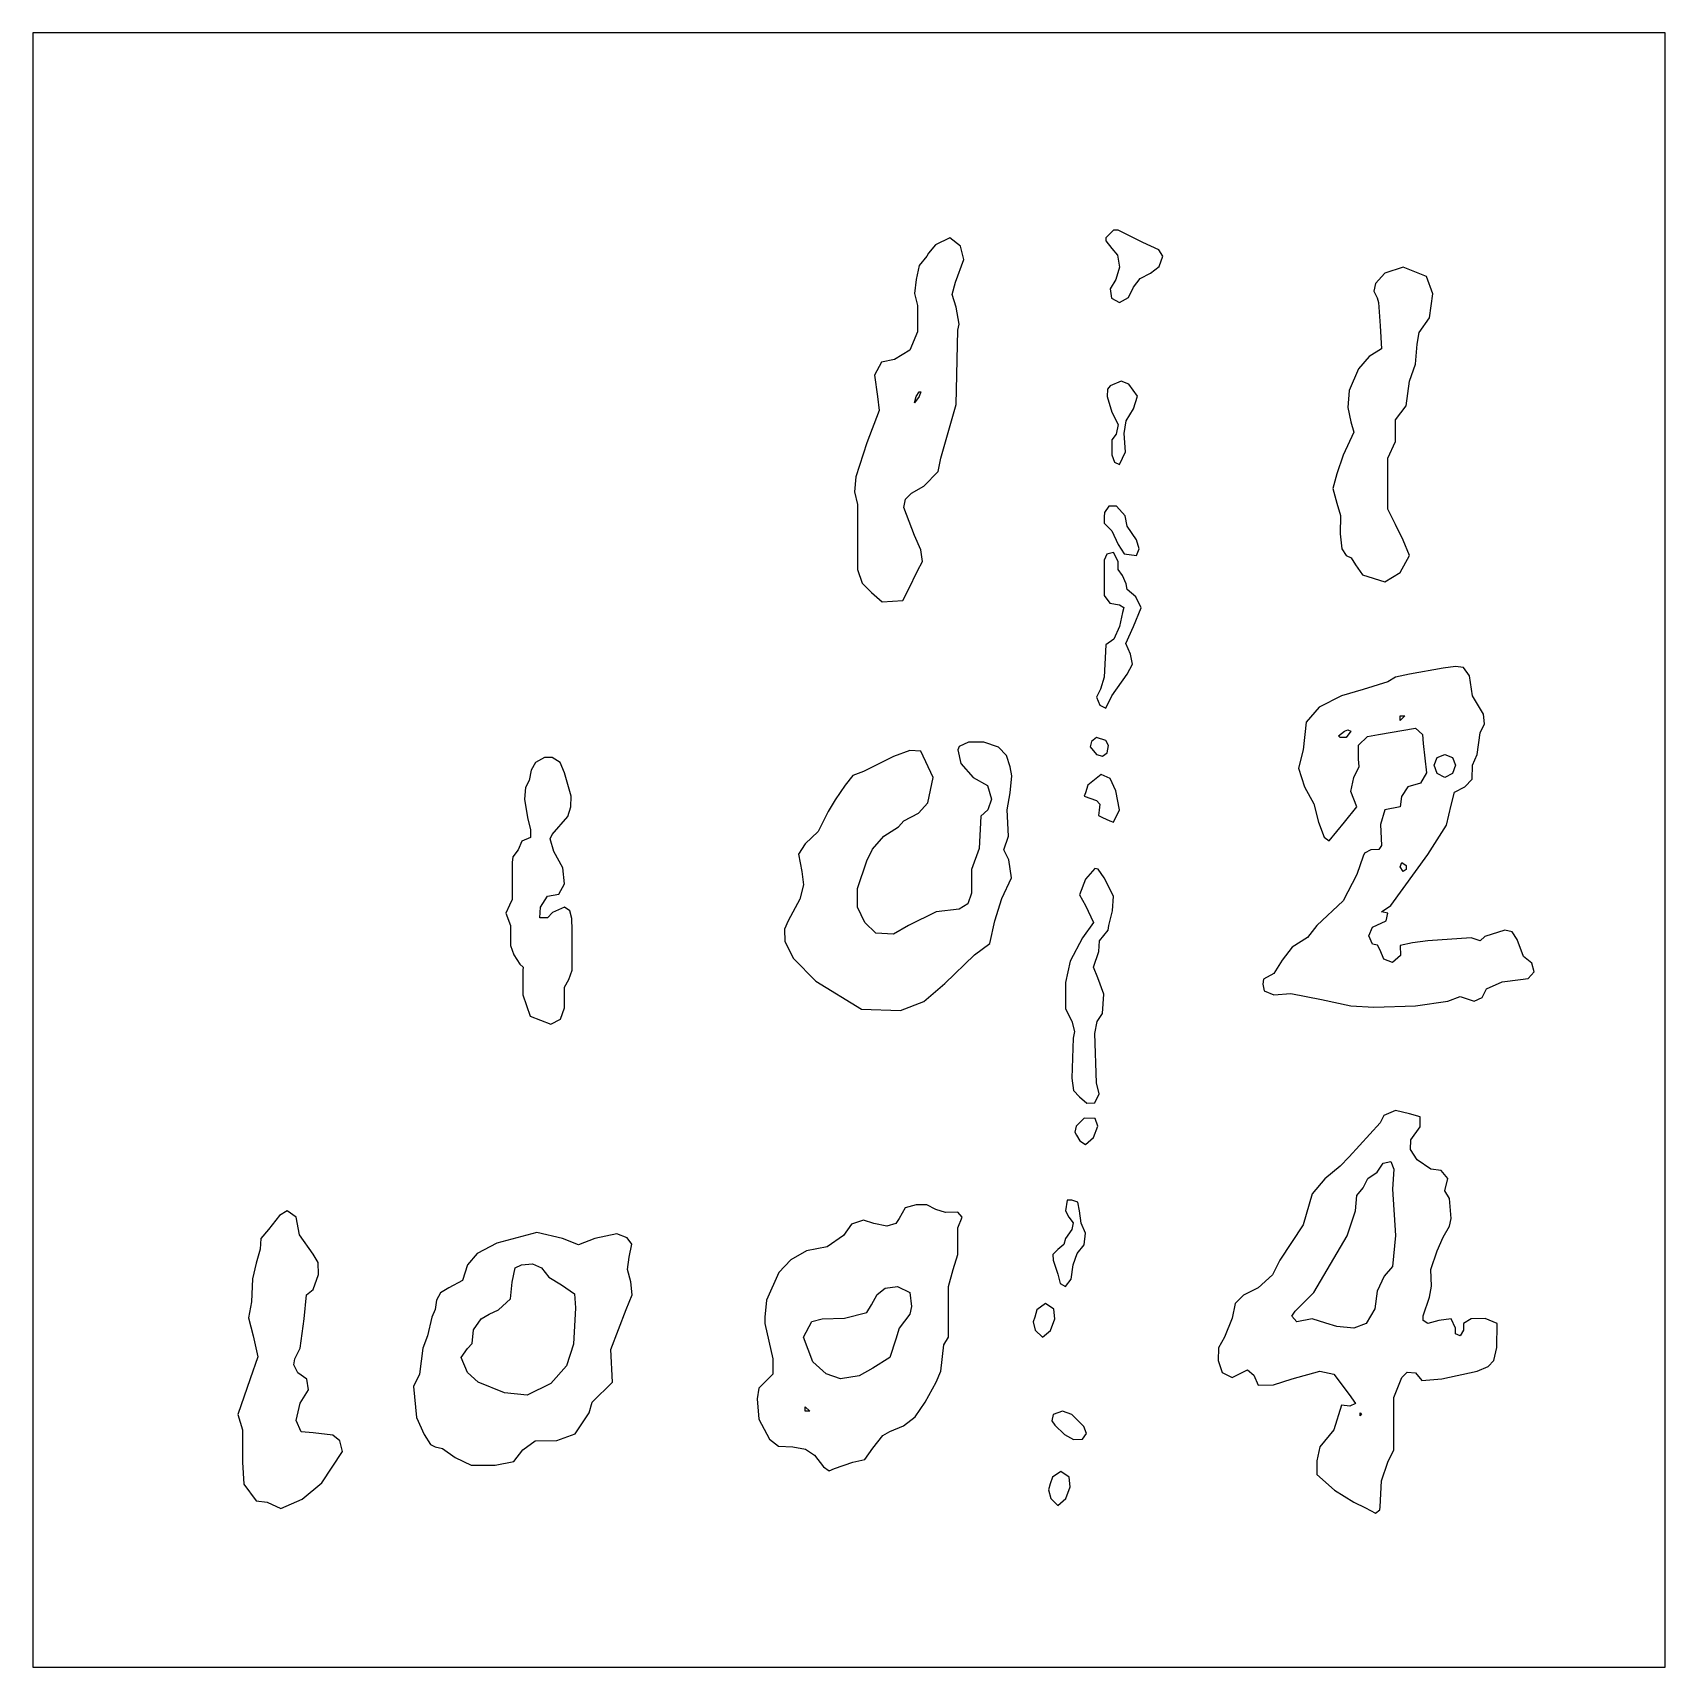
# Model space of a CAD drawing. Extents: x 0 to 43.2, y 0 to 43.3.
import ezdxf

# ---------------------------------------------------------------- set-up
doc = ezdxf.new("R2010")
doc.units = 0

msp = doc.modelspace()

# ---------------------------------------------------------------- linework, layer by layer
at = {"layer": 'Layer 1'}
for p, q in [((0, 43.2889), (0, 0.000071)), ((43.247991, 43.2889), (0, 43.2889)), ((43.247991, 0.000071), (43.247991, 43.2889)), ((23.919329, 37.672782), (23.727179, 37.448992)), ((24.298919, 37.857377), (23.919329, 37.672782)), ((24.575799, 37.639508), (24.298657, 37.857377)), ((24.298657, 37.857377), (24.298919, 37.857377)), ((28.627801, 38.06157), (28.423609, 37.857377)), ((28.423609, 37.857377), (28.423609, 37.7757)), ((28.423609, 37.7757), (28.586963, 37.571507)), ((28.627867, 38.06157), (28.627801, 38.06157)), ((28.750316, 38.06157), (28.627867, 38.06157)), ((29.403733, 37.734862), (28.750316, 38.06157)), ((29.833816, 37.540674), (29.403733, 37.734862)), ((23.686407, 37.367315), (23.482212, 37.122284)), ((23.727179, 37.448992), (23.686407, 37.367315)), ((24.445272, 36.678982), (24.666203, 37.285638)), ((24.666203, 37.285638), (24.575799, 37.639508)), ((28.586963, 37.571507), (28.732556, 37.399353)), ((28.732556, 37.399353), (28.791155, 37.081445)), ((29.934635, 37.367315), (29.833816, 37.540674)), ((29.839884, 37.096152), (29.934635, 37.367315)), ((23.482212, 37.122284), (23.400535, 36.754737)), ((28.791155, 37.081445), (28.692559, 36.750862)), ((29.339792, 36.779653), (29.607925, 36.918091)), ((29.607925, 36.918091), (29.839884, 37.096152)), ((35.815381, 36.918091), (35.574661, 36.645087)), ((36.305442, 37.081445), (35.815381, 36.918091)), ((36.917824, 36.836414), (36.305246, 37.081445)), ((36.305246, 37.081445), (36.305442, 37.081445)), ((37.093429, 36.372693), (36.917824, 36.836414)), ((23.400535, 36.754737), (23.356767, 36.378206)), ((23.356767, 36.378206), (23.44131, 36.060482)), ((24.357925, 36.35965), (24.445272, 36.678982)), ((28.692559, 36.750862), (28.546124, 36.509706)), ((28.546124, 36.509706), (28.579839, 36.255491)), ((29.031286, 36.275901), (29.158703, 36.550545)), ((29.158703, 36.550545), (29.339792, 36.779653)), ((35.574661, 36.645087), (35.527669, 36.439469)), ((35.527669, 36.439469), (35.611189, 36.264675)), ((36.999501, 35.733774), (37.093429, 36.372693)), ((23.44131, 36.060482), (23.44131, 35.366227)), ((24.462011, 36.019644), (24.357925, 36.35965)), ((24.543687, 35.57042), (24.462011, 36.019644)), ((28.579839, 36.255491), (28.791155, 36.142159)), ((28.791155, 36.142159), (29.031286, 36.275901)), ((35.611189, 36.264675), (35.651961, 36.142225)), ((35.651961, 36.142225), (35.692734, 35.529647)), ((24.502915, 35.407066), (24.543687, 35.57042)), ((35.692734, 35.529647), (35.733508, 34.917069)), ((36.727837, 35.353572), (36.999501, 35.733774)), ((23.44131, 35.366227), (23.238518, 34.877998)), ((24.46214, 33.446817), (24.502915, 35.407066)), ((36.672794, 35.039519), (36.727837, 35.353572)), ((22.828732, 34.631134), (22.481196, 34.559896)), ((23.238518, 34.877998), (22.828732, 34.631134)), ((35.399045, 34.711651), (35.12093, 34.386168)), ((35.733508, 34.917069), (35.399045, 34.711651)), ((36.632019, 34.508619), (36.672794, 35.039519)), ((22.481196, 34.559896), (22.29783, 34.222749)), ((22.29783, 34.222749), (22.379507, 33.65101)), ((35.12093, 34.386168), (34.8759, 33.814429)), ((36.468666, 34.059395), (36.632019, 34.508619)), ((23.400472, 33.65114), (23.482149, 33.77359)), ((23.482149, 33.77359), (23.522921, 33.77359)), ((23.522921, 33.77359), (23.482149, 33.65114)), ((23.482149, 33.77359), (23.482149, 33.77359)), ((28.475878, 33.852907), (28.464448, 33.65114)), ((28.546124, 33.93701), (28.475878, 33.852907)), ((28.831993, 34.05946), (28.546124, 33.93701)), ((29.036122, 33.977849), (28.83193, 34.059526)), ((28.83193, 34.059526), (28.831993, 34.05946)), ((29.266399, 33.660937), (29.036122, 33.977849)), ((34.8759, 33.814429), (34.835125, 33.365205)), ((36.386989, 33.405979), (36.468666, 34.059395)), ((22.379507, 33.65101), (22.420282, 33.283463)), ((23.482149, 33.65114), (23.359697, 33.487786)), ((23.359697, 33.487786), (23.400472, 33.65114)), ((24.053756, 32.017469), (24.46214, 33.446817)), ((28.464448, 33.65114), (28.586897, 33.242755)), ((29.158571, 33.324432), (29.266399, 33.660937)), ((34.835125, 33.365205), (34.921575, 32.983973)), ((36.10112, 33.038432), (36.386989, 33.405979)), ((22.420282, 33.283463), (22.093572, 32.425854)), ((28.586897, 33.242755), (28.75025, 32.916047)), ((28.75025, 32.916047), (28.700428, 32.65734)), ((28.91354, 32.671016), (28.965584, 33.011808)), ((28.965584, 33.011808), (29.158571, 33.324432)), ((34.921575, 32.983973), (34.998478, 32.711789)), ((36.10112, 32.466693), (36.10112, 33.038432)), ((28.586897, 32.507662), (28.586693, 32.110502)), ((28.700428, 32.65734), (28.586897, 32.507662)), ((28.950347, 32.190347), (28.91354, 32.671016)), ((34.998478, 32.711789), (34.71261, 32.099211)), ((35.896925, 32.017469), (36.10112, 32.466693)), ((22.093572, 32.425854), (21.807703, 31.527407)), ((28.586693, 32.110502), (28.657402, 31.918433)), ((28.791089, 31.854246), (28.950347, 32.190347)), ((34.71261, 32.099211), (34.549256, 31.609149)), ((23.604532, 31.282376), (23.986572, 31.665242)), ((23.986572, 31.665242), (24.053756, 32.017469)), ((28.657402, 31.918433), (28.791089, 31.854246)), ((34.549256, 31.609149), (34.438962, 31.218125)), ((35.896925, 30.669863), (35.896925, 32.017469)), ((21.807703, 31.527407), (21.768718, 31.131069)), ((23.282725, 31.098199), (23.604532, 31.282376)), ((34.438962, 31.218125), (34.549256, 30.833217)), ((21.768718, 31.131069), (21.848476, 30.792313)), ((21.848476, 30.792313), (21.848476, 29.077096)), ((23.073633, 30.710636), (23.123506, 30.938262)), ((23.123506, 30.938262), (23.282725, 31.098199)), ((28.505286, 30.75154), (28.392373, 30.583705)), ((28.50535, 30.75154), (28.505286, 30.75154)), ((28.709544, 30.75154), (28.50535, 30.75154)), ((28.93699, 30.495298), (28.709544, 30.75154)), ((34.549256, 30.833217), (34.647677, 30.503859)), ((23.359501, 29.975543), (23.073633, 30.710636)), ((28.392373, 30.583705), (28.382834, 30.465671)), ((28.382834, 30.465671), (28.382834, 30.302317)), ((28.382834, 30.302317), (28.587029, 30.098124)), ((28.995413, 30.220639), (28.93699, 30.495298)), ((34.647677, 30.503859), (34.630933, 30.016447)), ((36.10112, 30.261478), (35.896925, 30.669863)), ((23.527756, 29.592891), (23.359501, 29.975543)), ((28.587029, 30.098124), (28.750383, 29.730577)), ((29.237376, 29.855947), (28.995413, 30.220639)), ((34.630933, 30.016447), (34.680759, 29.619701)), ((36.305312, 29.853093), (36.10112, 30.261478)), ((23.57176, 29.280882), (23.527756, 29.592891)), ((28.454374, 29.476153), (28.38515, 29.319518)), ((28.627735, 29.526385), (28.454374, 29.476153)), ((28.628063, 29.526385), (28.627735, 29.526385)), ((28.750512, 29.281353), (28.628063, 29.526385)), ((28.750383, 29.730577), (28.908913, 29.484117)), ((28.908913, 29.484117), (29.240443, 29.444708)), ((29.310352, 29.623374), (29.237376, 29.855947)), ((29.240443, 29.444708), (29.310352, 29.623374)), ((34.680759, 29.619701), (34.794286, 29.444708)), ((34.794286, 29.444708), (34.92599, 29.382862)), ((36.223635, 28.995484), (36.468666, 29.444708)), ((36.468666, 29.444708), (36.305312, 29.853093)), ((21.848476, 29.077096), (21.975654, 28.708931)), ((23.196148, 28.546195), (23.441178, 29.036257)), ((23.441178, 29.036257), (23.57176, 29.280882)), ((28.38515, 29.319518), (28.382705, 29.077161)), ((28.382705, 29.077161), (28.382705, 28.382906)), ((28.754719, 29.076757), (28.750512, 29.281353)), ((28.872964, 28.913807), (28.754719, 29.076757)), ((34.92599, 29.382862), (35.039317, 29.199676)), ((35.039317, 29.199676), (35.230669, 28.932792)), ((21.975654, 28.708931), (22.216024, 28.464518)), ((28.96168, 28.69693), (28.872964, 28.913807)), ((28.995413, 28.54626), (28.96168, 28.69693)), ((35.230669, 28.932792), (35.815249, 28.750453)), ((35.815249, 28.750453), (36.223635, 28.995484)), ((22.216024, 28.464518), (22.501893, 28.219487)), ((22.501893, 28.219487), (23.050563, 28.251161)), ((23.050563, 28.251161), (23.196148, 28.546195)), ((28.382705, 28.382906), (28.533734, 28.180148)), ((28.533734, 28.180148), (28.791089, 28.137875)), ((28.791089, 28.137875), (28.902375, 28.063472)), ((29.217798, 28.348393), (28.995413, 28.54626)), ((29.362961, 28.056198), (29.217798, 28.348393)), ((28.872768, 27.933682), (28.791089, 27.566136)), ((28.902375, 28.063472), (28.872768, 27.933682)), ((29.158766, 27.566136), (29.362961, 28.056198)), ((28.791089, 27.566136), (28.637335, 27.232286)), ((28.954574, 27.116912), (29.158766, 27.566136)), ((28.423543, 27.076073), (28.382771, 26.218465)), ((28.637335, 27.232286), (28.423543, 27.076073)), ((29.077026, 26.831042), (28.954574, 27.116912)), ((28.995347, 26.300142), (29.1342, 26.567435)), ((29.1342, 26.567435), (29.077026, 26.831042)), ((37.367179, 26.463561), (36.468732, 26.300207)), ((37.693886, 26.504334), (37.367179, 26.463561)), ((37.898877, 26.474388), (37.69369, 26.5044)), ((37.69369, 26.5044), (37.693886, 26.504334)), ((38.061238, 26.259368), (37.898877, 26.474388)), ((28.382771, 26.218465), (28.284345, 25.905841)), ((28.586963, 25.728402), (28.995347, 26.300142)), ((35.896992, 26.096014), (35.243575, 25.891822)), ((36.097101, 26.223227), (35.896992, 26.096014)), ((36.468732, 26.300207), (36.097101, 26.223227)), ((38.142915, 25.728468), (38.061238, 26.259368)), ((28.284345, 25.905841), (28.178576, 25.687564)), ((28.178576, 25.687564), (28.269739, 25.481534)), ((28.423609, 25.401694), (28.586963, 25.728402)), ((34.671837, 25.728468), (34.076616, 25.427289)), ((35.243575, 25.891822), (34.671837, 25.728468)), ((38.428784, 25.238406), (38.142915, 25.728468)), ((28.269739, 25.481534), (28.423609, 25.401694)), ((34.076616, 25.427289), (33.732552, 25.034213)), ((36.223701, 25.197502), (36.34615, 25.197502)), ((36.34615, 25.197502), (36.223701, 25.075052)), ((36.223701, 25.075052), (36.223701, 25.197502)), ((36.223701, 25.197502), (36.223701, 25.197502)), ((38.454079, 24.986641), (38.428784, 25.238406)), ((33.732552, 25.034213), (33.650872, 24.29912)), ((34.590356, 24.666536), (34.75371, 24.788986)), ((34.75371, 24.788986), (34.835387, 24.829759)), ((34.916934, 24.789116), (34.794482, 24.625762)), ((34.835257, 24.82989), (34.916934, 24.789116)), ((34.835387, 24.829759), (34.835257, 24.82989)), ((35.356404, 24.646043), (35.651895, 24.707505)), ((35.651895, 24.707505), (36.632019, 24.870859)), ((36.632019, 24.870859), (36.816814, 24.700971)), ((36.816814, 24.700971), (36.836214, 24.462474)), ((38.26543, 24.176604), (38.347107, 24.748343)), ((38.347107, 24.748343), (38.454079, 24.986641)), ((23.231591, 24.275878), (22.802455, 24.121407)), ((23.523051, 24.258216), (23.231591, 24.275878)), ((23.84976, 23.563961), (23.523051, 24.258216)), ((24.540957, 24.38341), (24.503111, 24.299054)), ((24.503111, 24.299054), (24.584788, 23.931508)), ((24.78898, 24.503247), (24.540957, 24.38341)), ((24.789046, 24.503247), (24.78898, 24.503247)), ((25.19743, 24.503247), (24.789046, 24.503247)), ((25.585013, 24.365999), (25.19743, 24.503247)), ((25.792652, 24.145292), (25.585013, 24.365999)), ((28.043605, 24.51729), (28.015223, 24.380666)), ((28.015223, 24.380666), (28.178576, 24.176473)), ((28.178576, 24.625697), (28.043605, 24.51729)), ((28.178642, 24.625632), (28.178576, 24.625697)), ((28.423673, 24.543955), (28.178642, 24.625632)), ((28.495122, 24.410009), (28.423673, 24.543955)), ((28.464448, 24.217247), (28.495122, 24.410009)), ((33.650872, 24.29912), (33.528423, 23.809057)), ((34.631129, 24.625762), (34.590356, 24.666536)), ((34.794482, 24.625762), (34.631129, 24.625762)), ((35.120996, 24.421635), (35.356404, 24.646043)), ((35.120996, 24.054088), (35.120996, 24.421635)), ((36.836214, 24.462474), (36.91789, 23.686542)), ((13.321973, 23.964965), (13.200766, 23.758189)), ((13.558387, 24.094862), (13.321973, 23.964965)), ((13.558453, 24.094862), (13.558387, 24.094862)), ((13.762645, 24.094862), (13.558453, 24.094862)), ((13.969522, 23.965404), (13.762645, 24.094862)), ((14.089354, 23.686477), (13.969522, 23.965404)), ((22.802455, 24.121407), (22.012028, 23.727315)), ((24.584788, 23.931508), (24.911495, 23.563961)), ((25.891685, 23.849831), (25.792652, 24.145292)), ((25.933341, 23.606229), (25.891685, 23.849831)), ((28.178576, 24.176473), (28.334989, 24.127075)), ((28.334989, 24.127075), (28.464448, 24.217247)), ((33.528423, 23.809057), (33.691777, 23.318995)), ((34.998544, 23.564026), (35.142468, 23.859906)), ((35.142468, 23.859906), (35.120996, 24.054088)), ((37.122212, 23.890669), (37.203865, 24.094867)), ((37.20389, 23.666062), (37.122212, 23.890669)), ((37.203865, 24.094867), (37.408083, 24.176539)), ((37.408083, 24.176539), (37.61228, 24.094886)), ((37.408083, 24.176539), (37.408083, 24.176539)), ((37.693952, 23.890669), (37.61225, 23.666052)), ((37.61228, 24.094886), (37.693952, 23.890669)), ((38.127865, 23.518486), (38.142981, 23.890734)), ((38.142981, 23.890734), (38.26543, 24.176604)), ((13.150003, 23.482284), (13.058124, 23.301569)), ((13.200766, 23.758189), (13.150003, 23.482284)), ((14.265368, 23.071249), (14.089354, 23.686477)), ((21.727178, 23.619526), (21.521964, 23.359768)), ((22.012028, 23.727315), (21.727178, 23.619526)), ((23.712333, 22.892372), (23.84976, 23.563961)), ((24.911495, 23.563961), (25.294362, 23.355281)), ((25.891685, 23.155576), (25.933341, 23.606229)), ((28.301094, 23.645638), (27.953557, 23.36322)), ((28.301158, 23.645769), (28.301094, 23.645638)), ((28.539653, 23.541049), (28.301158, 23.645769)), ((28.690121, 23.213498), (28.539653, 23.541049)), ((34.919299, 23.191982), (34.998544, 23.564026)), ((36.767197, 23.418228), (36.427827, 23.318995)), ((36.91789, 23.686542), (36.767197, 23.418228)), ((37.408083, 23.563961), (37.20389, 23.666062)), ((37.61225, 23.666052), (37.408083, 23.563961)), ((37.938787, 23.318995), (38.127865, 23.518486)), ((13.058124, 23.301569), (13.027551, 22.992222)), ((13.027551, 22.992222), (13.109228, 22.502159)), ((14.252708, 22.788029), (14.265368, 23.071249)), ((21.25753, 22.975279), (21.072739, 22.665513)), ((21.521964, 23.359768), (21.25753, 22.975279)), ((25.294362, 23.355281), (25.401558, 22.992222)), ((25.401558, 22.992222), (25.304572, 22.712483)), ((25.810008, 22.706352), (25.891685, 23.155576)), ((27.892708, 23.155576), (27.851935, 23.073899)), ((27.851935, 23.073899), (28.178642, 22.951449)), ((27.953557, 23.36322), (27.892708, 23.155576)), ((28.178642, 22.951449), (28.272613, 22.861706)), ((28.791221, 22.706483), (28.690121, 23.213498)), ((33.691777, 23.318995), (33.936807, 22.869772)), ((35.080221, 22.788094), (34.919299, 23.191982)), ((36.260793, 23.065164), (36.223635, 22.788094)), ((36.427827, 23.318995), (36.260793, 23.065164)), ((37.571241, 22.828933), (37.665014, 23.17627)), ((37.665014, 23.17627), (37.938787, 23.318995)), ((13.762645, 22.052936), (14.179806, 22.530742)), ((14.179806, 22.530742), (14.252708, 22.788029)), ((21.072739, 22.665513), (20.809939, 22.137467)), ((23.073828, 22.420482), (23.461767, 22.61592)), ((23.461767, 22.61592), (23.712333, 22.892372)), ((25.115689, 22.542998), (25.074915, 21.685389)), ((25.304572, 22.712483), (25.115689, 22.542998)), ((25.850783, 22.012097), (25.810008, 22.706352)), ((28.250494, 22.702927), (28.233287, 22.556102)), ((28.233287, 22.556102), (28.341996, 22.502225)), ((28.272613, 22.861706), (28.250494, 22.702927)), ((28.627867, 22.379775), (28.791221, 22.706483)), ((33.936807, 22.869772), (34.059259, 22.379709)), ((34.753514, 22.379709), (35.080221, 22.788094)), ((35.815249, 22.706417), (35.707028, 22.317659)), ((36.223635, 22.788094), (35.815249, 22.706417)), ((37.448789, 22.298032), (37.571241, 22.828933)), ((13.109228, 22.502159), (13.190905, 22.175451)), ((13.190905, 22.175451), (13.190905, 21.971259)), ((20.809939, 22.137467), (20.460161, 21.807905)), ((22.542927, 22.012097), (22.933957, 22.258587)), ((22.933957, 22.258587), (23.073828, 22.420482)), ((28.341996, 22.502225), (28.535771, 22.417084)), ((28.535771, 22.417084), (28.627867, 22.379775)), ((34.059259, 22.379709), (34.214445, 21.987655)), ((34.345128, 21.889647), (34.753514, 22.379709)), ((35.707028, 22.317659), (35.733572, 21.767131)), ((36.958729, 21.5221), (37.448789, 22.298032)), ((12.864197, 21.644551), (12.719426, 21.467078)), ((12.960163, 21.882639), (12.864197, 21.644551)), ((13.190905, 21.971259), (12.960163, 21.882639)), ((13.706459, 21.942268), (13.762645, 22.052936)), ((13.803419, 21.603712), (13.706459, 21.942268)), ((20.460161, 21.807905), (20.282111, 21.5298)), ((22.093704, 21.358681), (22.250315, 21.662724)), ((22.250315, 21.662724), (22.542927, 22.012097)), ((25.074915, 21.685389), (24.866848, 21.130598)), ((25.728331, 21.644551), (25.850783, 22.012097)), ((25.856764, 21.386047), (25.728331, 21.644551)), ((34.214445, 21.987655), (34.345128, 21.889647)), ((35.447703, 21.644681), (35.277004, 21.561044)), ((35.661186, 21.661164), (35.447703, 21.644681)), ((35.733572, 21.767131), (35.661186, 21.661164)), ((12.719426, 21.467078), (12.700844, 21.317842)), ((12.700844, 21.317842), (12.700844, 20.337719)), ((14.041303, 21.174908), (13.803419, 21.603712)), ((20.282111, 21.5298), (20.378484, 21.072812)), ((21.848671, 20.623587), (22.093704, 21.358681)), ((25.932523, 20.909456), (25.856764, 21.386047)), ((35.243511, 21.481328), (35.080155, 20.991265)), ((35.277004, 21.561044), (35.243511, 21.481328)), ((36.223701, 21.195261), (36.264474, 21.317713)), ((36.264474, 21.317713), (36.264603, 21.317842)), ((36.264603, 21.317842), (36.387055, 21.236166)), ((36.305312, 20.623653), (36.958729, 21.5221)), ((36.387055, 21.236166), (36.384783, 21.128124)), ((14.089288, 20.746102), (14.041303, 21.174908)), ((20.378484, 21.072812), (20.421442, 20.724359)), ((24.866848, 21.130598), (24.870723, 20.501072)), ((25.676646, 20.357325), (25.932523, 20.909456)), ((27.892708, 20.868618), (27.729354, 20.460234)), ((28.137738, 21.154489), (27.892708, 20.868618)), ((28.13787, 21.154489), (28.137738, 21.154489)), ((28.220538, 21.139781), (28.13787, 21.154489)), ((28.382901, 20.909456), (28.220538, 21.139781)), ((28.627931, 20.419395), (28.382901, 20.909456)), ((35.080155, 20.991265), (34.71261, 20.29701)), ((36.305378, 21.072812), (36.223701, 21.195261)), ((36.384783, 21.128124), (36.305378, 21.072812)), ((13.450369, 20.126174), (13.640063, 20.419395)), ((13.640063, 20.419395), (13.933279, 20.476208)), ((13.933279, 20.476208), (14.089288, 20.746102)), ((20.31784, 20.345891), (20.010939, 19.765979)), ((20.421442, 20.724359), (20.31784, 20.345891)), ((21.848671, 20.133527), (21.848671, 20.623587)), ((24.870723, 20.501072), (24.774013, 20.216376)), ((25.483301, 19.765979), (25.676646, 20.357325)), ((27.729354, 20.460234), (27.892708, 20.174365)), ((28.605932, 20.035129), (28.627931, 20.419395)), ((35.978605, 20.174429), (36.305312, 20.623653)), ((12.627159, 20.184549), (12.53749, 19.97017)), ((12.53749, 19.97017), (12.659939, 19.643463)), ((12.700844, 20.337719), (12.627159, 20.184549)), ((13.435871, 19.847655), (13.450369, 20.126174)), ((13.769113, 19.990591), (13.640063, 19.847655)), ((14.089288, 20.133527), (13.769113, 19.990591)), ((14.228011, 20.037816), (14.089288, 20.133527)), ((14.286333, 19.827241), (14.228011, 20.037816)), ((22.039189, 19.726366), (21.848671, 20.133527)), ((23.931437, 20.011009), (23.196344, 19.643463)), ((24.545629, 20.074717), (23.931437, 20.011009)), ((24.774013, 20.216376), (24.545629, 20.074717)), ((27.892708, 20.174365), (28.0969, 19.72514)), ((28.505482, 19.643463), (28.605932, 20.035129)), ((34.71261, 20.29701), (34.018354, 19.643593)), ((35.733572, 20.011075), (35.978605, 20.174429)), ((35.896925, 19.970303), (35.733572, 20.011075)), ((35.856153, 19.766108), (35.896925, 19.970303)), ((12.659939, 19.643463), (12.659939, 19.112562)), ((13.640063, 19.847655), (13.435871, 19.847655)), ((14.29348, 19.520948), (14.286333, 19.827241)), ((14.29348, 18.459145), (14.29348, 19.520948)), ((20.010939, 19.765979), (19.916984, 19.550885)), ((19.916984, 19.550885), (19.923339, 19.223842)), ((22.338735, 19.439271), (22.039189, 19.726366)), ((23.196344, 19.643463), (22.803073, 19.419464)), ((25.358126, 19.172186), (25.483301, 19.765979)), ((28.0969, 19.72514), (27.811031, 19.316756)), ((28.260452, 19.235077), (28.486487, 19.520743)), ((28.486487, 19.520743), (28.505482, 19.643463)), ((34.018354, 19.643593), (33.769925, 19.328345)), ((35.391207, 19.371401), (35.488608, 19.602755)), ((35.488608, 19.602755), (35.856153, 19.766108)), ((39.000653, 19.520948), (38.469754, 19.357595)), ((39.187902, 19.477459), (39.000653, 19.520948)), ((12.659939, 19.112562), (12.741616, 18.867531)), ((19.923339, 19.223842), (20.157268, 18.769692)), ((22.803073, 19.419464), (22.338735, 19.439271)), ((24.952399, 18.867531), (25.358126, 19.172186)), ((27.811031, 19.316756), (27.484324, 18.704178)), ((28.241865, 18.960843), (28.260452, 19.235077)), ((33.364938, 19.071856), (33.099084, 18.730013)), ((33.769925, 19.328345), (33.364938, 19.071856)), ((35.488608, 19.153532), (35.391207, 19.371401)), ((35.627331, 19.120273), (35.488608, 19.153532)), ((35.6928, 18.990179), (35.627331, 19.120273)), ((36.551428, 19.190433), (36.223701, 19.112694)), ((36.223701, 19.112694), (36.232481, 18.851939)), ((36.958792, 19.235143), (36.551428, 19.190433)), ((38.102272, 19.31682), (36.958792, 19.235143)), ((38.347303, 19.235143), (38.102272, 19.31682)), ((38.469754, 19.357595), (38.347303, 19.235143)), ((39.327363, 19.275915), (39.187902, 19.477459)), ((39.490717, 18.826693), (39.327363, 19.275915)), ((12.741616, 18.867531), (12.90497, 18.622501)), ((12.90497, 18.622501), (12.991729, 18.540828)), ((20.157268, 18.769692), (20.746032, 18.173276)), ((24.158499, 18.111611), (24.952399, 18.867531)), ((27.484324, 18.704178), (27.361872, 18.132438)), ((28.097095, 18.540824), (28.241865, 18.960843)), ((33.099084, 18.730013), (32.874877, 18.3776)), ((35.795503, 18.753921), (35.6928, 18.990179)), ((36.019507, 18.663469), (35.795503, 18.753921)), ((36.232481, 18.851939), (36.019507, 18.663469)), ((39.70838, 18.650673), (39.490717, 18.826693)), ((39.776585, 18.418306), (39.70838, 18.650673)), ((12.991729, 18.540828), (12.986649, 18.459145)), ((12.986649, 18.459145), (12.986649, 17.805731)), ((14.089288, 18.009923), (14.201186, 18.213089)), ((14.201186, 18.213089), (14.29348, 18.459145)), ((28.219547, 18.254953), (28.097095, 18.540824)), ((28.372655, 17.82819), (28.219547, 18.254953)), ((32.60452, 18.222413), (32.589006, 18.091729)), ((32.874877, 18.3776), (32.60452, 18.222413)), ((38.928594, 18.154077), (39.40904, 18.214115)), ((39.40904, 18.214115), (39.618541, 18.237198)), ((39.618541, 18.237198), (39.776585, 18.418306)), ((12.986649, 17.805731), (13.178259, 17.246247)), ((14.085005, 17.462886), (14.089288, 18.009923)), ((20.746032, 18.173276), (21.957302, 17.427561)), ((23.605341, 17.634872), (24.158499, 18.111611)), ((27.361872, 18.132438), (27.361872, 17.438183)), ((28.341996, 17.315667), (28.372655, 17.82819)), ((32.589006, 18.091729), (32.619838, 17.917559)), ((32.619838, 17.917559), (32.874877, 17.80586)), ((32.874877, 17.80586), (33.324099, 17.846633)), ((33.324099, 17.846633), (34.14087, 17.683279)), ((37.489628, 17.642375), (37.816338, 17.764826)), ((37.816338, 17.764826), (38.183883, 17.642375)), ((38.3987, 17.740773), (38.510593, 17.969084)), ((38.510593, 17.969084), (38.928594, 18.154077)), ((13.981092, 17.161578), (14.085005, 17.462886)), ((21.957302, 17.427561), (22.992152, 17.397344)), ((22.992152, 17.397344), (23.605341, 17.634872)), ((27.361872, 17.438183), (27.525226, 17.111475)), ((28.200083, 17.105349), (28.341996, 17.315667)), ((34.14087, 17.683279), (34.916802, 17.519925)), ((34.916802, 17.519925), (35.52938, 17.479153)), ((35.52938, 17.479153), (36.632019, 17.519925)), ((36.632019, 17.519925), (37.489628, 17.642375)), ((38.183883, 17.642375), (38.3987, 17.740773)), ((13.178259, 17.246247), (13.72174, 17.029799)), ((13.72174, 17.029799), (13.981092, 17.161578)), ((27.525226, 17.111475), (27.596506, 16.841527)), ((28.137804, 16.784766), (28.200083, 17.105349)), ((27.566001, 16.662251), (27.525226, 15.60045)), ((27.596506, 16.841527), (27.566001, 16.662251)), ((28.178576, 15.477935), (28.137804, 16.784766)), ((27.525226, 15.60045), (27.575205, 15.274554)), ((27.575205, 15.274554), (27.72942, 15.110387)), ((28.137804, 14.947034), (28.247014, 15.189177)), ((28.247014, 15.189177), (28.178576, 15.477935)), ((27.72942, 15.110387), (27.924419, 14.94417)), ((27.924419, 14.94417), (28.137804, 14.947034)), ((36.10125, 14.742842), (35.789851, 14.612538)), ((36.101379, 14.742776), (36.10125, 14.742842)), ((36.468927, 14.661099), (36.101379, 14.742776)), ((27.6393, 14.327334), (27.606839, 14.171102)), ((27.851869, 14.53865), (27.6393, 14.327334)), ((28.145866, 14.53701), (27.851803, 14.53865)), ((27.851803, 14.53865), (27.851869, 14.53865)), ((28.104997, 14.030006), (28.219351, 14.334455)), ((28.219351, 14.334455), (28.145866, 14.53701)), ((35.692866, 14.416135), (34.876095, 13.517685)), ((35.789851, 14.612538), (35.692866, 14.416135)), ((36.754796, 14.579422), (36.468927, 14.661099)), ((36.509766, 13.966844), (36.75664, 14.311108)), ((36.75664, 14.311108), (36.754796, 14.579422)), ((27.606839, 14.171102), (27.647611, 14.089425)), ((27.647611, 14.089425), (27.73641, 13.939344)), ((27.73641, 13.939344), (27.892641, 13.844395)), ((27.892641, 13.844395), (28.104997, 14.030006)), ((36.498336, 13.70874), (36.509766, 13.966844)), ((34.876095, 13.517685), (34.631062, 13.272655)), ((36.673119, 13.435945), (36.498336, 13.70874)), ((37.040668, 13.190912), (36.673119, 13.435945)), ((34.631062, 13.272655), (34.227987, 12.939418)), ((35.366156, 12.945947), (35.611189, 13.109301)), ((35.611189, 13.109301), (35.774543, 13.354331)), ((35.774543, 13.354331), (35.978735, 13.395106)), ((35.978735, 13.39517), (36.060411, 13.190978)), ((35.978735, 13.395106), (35.978735, 13.39517)), ((36.060411, 13.190978), (36.019639, 12.660076)), ((37.307528, 13.155383), (37.040668, 13.190912)), ((37.48989, 12.945881), (37.307528, 13.155383)), ((34.227987, 12.939418), (33.895969, 12.537561)), ((35.080354, 12.496723), (35.243707, 12.700914)), ((35.243707, 12.700914), (35.366156, 12.945947)), ((36.019639, 12.660076), (36.101316, 11.434922)), ((37.408213, 12.619174), (37.48989, 12.945881)), ((37.530665, 12.41498), (37.408213, 12.619174)), ((23.114601, 12.170079), (22.952267, 11.886452)), ((23.400472, 12.251758), (23.114601, 12.170079)), ((23.686145, 12.251758), (23.400273, 12.251758)), ((23.400273, 12.251758), (23.400472, 12.251758)), ((23.920756, 12.121481), (23.686145, 12.251758)), ((24.176205, 12.047564), (23.920756, 12.121481)), ((27.402644, 12.374207), (27.361872, 12.088273)), ((27.402843, 12.374141), (27.402644, 12.374207)), ((27.525292, 12.374141), (27.402843, 12.374141)), ((27.684309, 12.319413), (27.525292, 12.374141)), ((27.729484, 12.088273), (27.684309, 12.319413)), ((33.895969, 12.537561), (33.650939, 11.720791)), ((35.039579, 12.088339), (35.080354, 12.496723)), ((37.571437, 11.884081), (37.530665, 12.41498)), ((6.534163, 11.965953), (6.248292, 11.598405)), ((6.738355, 12.088402), (6.534163, 11.965953)), ((6.983385, 11.925181), (6.738355, 12.088534)), ((6.738355, 12.088534), (6.738355, 12.088402)), ((7.069555, 11.455946), (6.983385, 11.925181)), ((21.690157, 11.738413), (21.48106, 11.434988)), ((22.011962, 11.843372), (21.690157, 11.738413)), ((22.282108, 11.756177), (22.011962, 11.843372)), ((22.62454, 11.680018), (22.282108, 11.756177)), ((22.868115, 11.752679), (22.62454, 11.680018)), ((22.952267, 11.886452), (22.868115, 11.752679)), ((24.509113, 12.050066), (24.176205, 12.047564)), ((24.502981, 11.639246), (24.62543, 11.925115)), ((24.62543, 11.925115), (24.509113, 12.050066)), ((27.361872, 12.088273), (27.443549, 11.924919)), ((27.443549, 11.924919), (27.562803, 11.769533)), ((27.562803, 11.769533), (27.525226, 11.598209)), ((27.770259, 11.761565), (27.729484, 12.088273)), ((27.890144, 11.497748), (27.770259, 11.761565)), ((33.650939, 11.720791), (33.03836, 10.781505)), ((34.816187, 11.425324), (35.039579, 12.088339)), ((37.530603, 11.678254), (37.571437, 11.884081)), ((6.0441, 11.353375), (6.025118, 11.073193)), ((6.248292, 11.598405), (6.0441, 11.353375)), ((7.43261, 10.945054), (7.069555, 11.455946)), ((13.354195, 11.516665), (12.293818, 11.236711)), ((13.35439, 11.516665), (13.354195, 11.516665)), ((14.034969, 11.356743), (13.35439, 11.516665)), ((14.457029, 11.189955), (14.034969, 11.356743)), ((14.893395, 11.358619), (14.457029, 11.189955)), ((15.477994, 11.475826), (14.893395, 11.358619)), ((15.749564, 11.372295), (15.477994, 11.475826)), ((15.871672, 11.208736), (15.749564, 11.372295)), ((21.48106, 11.434988), (21.04245, 11.13094)), ((24.502981, 11.149183), (24.502981, 11.639246)), ((27.361872, 11.353179), (27.314781, 11.194925)), ((27.525226, 11.598209), (27.361872, 11.353179)), ((27.851935, 11.189825), (27.890144, 11.497748)), ((34.467839, 10.822343), (34.816187, 11.425324)), ((36.101316, 11.434922), (36.019639, 10.618151)), ((37.203889, 11.026472), (37.367245, 11.394017)), ((37.367245, 11.394017), (37.530603, 11.678254)), ((6.025118, 11.073193), (5.921651, 10.699958)), ((7.562414, 10.71656), (7.43261, 10.945054)), ((11.77305, 10.960514), (11.516462, 10.659056)), ((12.293818, 11.236711), (11.77305, 10.960514)), ((15.75888, 10.537745), (15.804701, 10.863248)), ((15.804701, 10.863248), (15.871672, 11.208736)), ((20.500936, 11.026601), (20.084994, 10.794643)), ((21.04245, 11.13094), (20.500936, 11.026601)), ((24.38053, 10.536604), (24.503013, 10.933561)), ((24.503013, 10.933561), (24.502981, 11.149183)), ((27.15768, 11.06731), (27.024146, 10.932343)), ((27.024146, 10.932343), (27.035229, 10.781439)), ((27.314781, 11.194925), (27.15768, 11.06731)), ((27.566064, 10.658924), (27.66415, 10.956234)), ((27.66415, 10.956234), (27.851935, 11.189825)), ((33.93694, 9.923896), (34.467839, 10.822343)), ((37.040535, 10.536409), (37.203889, 11.026472)), ((5.921651, 10.699958), (5.81997, 10.283814)), ((7.43261, 10.005769), (7.570469, 10.405706)), ((7.570469, 10.405706), (7.562414, 10.71656)), ((11.516462, 10.659056), (11.387183, 10.241282)), ((12.69916, 10.200174), (12.782391, 10.577313)), ((12.782391, 10.577313), (12.945745, 10.65899)), ((12.945745, 10.65899), (12.945811, 10.659056)), ((12.945811, 10.659056), (13.238311, 10.686972)), ((13.238311, 10.686972), (13.47671, 10.577379)), ((13.47671, 10.577379), (13.676026, 10.335001)), ((15.845474, 10.209831), (15.75888, 10.537745)), ((19.765842, 10.454861), (19.439133, 9.719768)), ((20.084994, 10.794643), (19.765842, 10.454861)), ((24.258081, 10.087382), (24.38053, 10.536604)), ((27.035229, 10.781439), (27.15768, 10.413893)), ((27.15768, 10.413893), (27.218729, 10.165391)), ((27.512954, 10.27602), (27.566064, 10.658924)), ((32.845608, 10.38945), (32.466623, 10.046411)), ((33.03836, 10.781505), (32.845608, 10.38945)), ((36.019639, 10.618151), (35.798324, 10.358239)), ((37.055193, 10.095373), (37.040535, 10.536409)), ((5.81997, 10.283814), (5.799199, 9.678996)), ((7.257442, 9.859766), (7.43261, 10.005769)), ((11.026399, 10.046478), (10.804953, 9.915796)), ((11.387183, 10.241282), (11.026399, 10.046478)), ((12.659939, 9.760543), (12.69916, 10.200174)), ((13.676026, 10.335001), (14.007611, 10.128154)), ((14.007611, 10.128154), (14.356162, 9.89048)), ((15.881066, 9.864342), (15.845474, 10.209831)), ((22.370254, 9.87182), (22.584784, 10.043954)), ((22.584784, 10.043954), (22.910343, 10.087446)), ((22.910343, 10.087446), (22.910409, 10.087446)), ((22.910409, 10.087446), (23.237116, 9.924092)), ((24.258081, 8.73971), (24.258081, 10.087382)), ((27.218729, 10.165391), (27.361872, 10.087186)), ((27.361872, 10.087186), (27.512954, 10.27602)), ((32.466623, 10.046411), (32.07396, 9.855721)), ((35.611253, 9.964735), (35.555281, 9.494887)), ((35.798324, 10.358239), (35.611253, 9.964735)), ((36.999763, 9.801315), (37.055193, 10.095373)), ((5.799199, 9.678996), (5.71976, 9.252434)), ((7.187577, 9.229837), (7.257442, 9.859766)), ((10.696837, 9.723858), (10.658853, 9.474738)), ((10.804953, 9.915796), (10.696837, 9.723858)), ((12.337315, 9.467526), (12.659939, 9.760543)), ((14.356162, 9.89048), (14.375157, 9.515576)), ((15.723025, 9.474738), (15.881066, 9.864342)), ((19.439133, 9.719768), (19.39836, 9.270546)), ((22.093638, 9.39319), (22.216087, 9.597385)), ((22.216087, 9.597385), (22.370254, 9.87182)), ((23.237116, 9.924092), (23.281221, 9.556136)), ((23.281221, 9.556136), (23.237116, 9.352352)), ((26.830907, 9.637961), (26.604043, 9.47011)), ((26.83097, 9.638028), (26.830907, 9.637961)), ((27.051499, 9.485296), (26.83097, 9.638028)), ((31.854044, 9.638028), (31.771117, 9.248218)), ((32.07396, 9.855721), (31.854044, 9.638028)), ((33.446876, 9.433833), (33.93694, 9.923896)), ((36.836409, 9.311254), (36.999763, 9.801315)), ((5.71976, 9.252434), (5.839971, 8.780548)), ((7.083435, 8.452686), (7.187577, 9.229837)), ((10.577176, 9.270546), (10.454725, 8.780482)), ((10.658853, 9.474738), (10.577176, 9.270546)), ((11.679557, 8.934236), (11.884007, 9.229707)), ((11.884007, 9.229707), (12.088199, 9.352156)), ((12.088199, 9.352156), (12.337315, 9.467526)), ((14.375157, 9.515576), (14.328376, 8.555462)), ((15.314638, 8.412937), (15.723025, 9.474738)), ((19.39836, 9.270546), (19.39836, 9.107192)), ((19.39836, 9.107192), (19.602552, 8.167907)), ((20.419259, 8.739776), (20.642206, 9.159387)), ((20.642206, 9.159387), (20.90932, 9.229837)), ((20.90932, 9.229837), (21.503288, 9.24218)), ((21.503288, 9.24218), (22.093638, 9.39319)), ((23.237116, 9.352352), (22.951247, 8.984807)), ((26.545036, 9.270416), (26.504263, 9.147964)), ((26.504263, 9.147964), (26.559253, 8.924175)), ((26.604043, 9.47011), (26.545036, 9.270416)), ((26.962268, 8.917845), (27.076003, 9.229641)), ((27.076003, 9.229641), (27.051499, 9.485296)), ((31.771117, 9.248218), (31.568176, 8.73958)), ((33.358196, 9.300696), (33.446876, 9.433833)), ((33.487651, 9.147964), (33.358196, 9.300696)), ((33.896035, 9.229641), (33.487651, 9.147964)), ((34.250927, 9.11649), (33.896035, 9.229641)), ((34.549452, 9.025449), (34.250927, 9.11649)), ((35.325384, 9.107126), (34.998674, 8.984677)), ((35.555281, 9.494887), (35.325384, 9.107126)), ((36.8327, 9.181693), (36.836409, 9.311254)), ((36.958858, 9.10706), (36.8327, 9.181693)), ((37.24473, 9.188737), (36.958858, 9.10706)), ((37.571437, 9.229511), (37.24473, 9.188737)), ((37.693886, 8.984481), (37.571437, 9.229511)), ((38.102206, 9.229445), (37.898014, 9.106996)), ((37.898014, 9.106996), (37.899468, 8.93259)), ((38.477518, 9.238667), (38.102206, 9.229445)), ((38.796461, 9.106996), (38.477518, 9.238667)), ((38.78911, 8.472779), (38.796461, 9.106996)), ((5.839971, 8.780548), (5.966985, 8.223511)), ((10.454725, 8.780482), (10.332276, 8.453775)), ((11.638977, 8.57629), (11.679557, 8.934236)), ((20.664289, 8.086359), (20.419259, 8.739776)), ((22.865487, 8.686889), (22.706217, 8.208875)), ((22.951247, 8.984807), (22.865487, 8.686889)), ((24.138243, 8.537355), (24.258081, 8.73971)), ((26.559253, 8.924175), (26.749294, 8.73958)), ((26.749294, 8.73958), (26.962268, 8.917845)), ((31.568176, 8.73958), (31.416055, 8.460862)), ((34.998674, 8.984677), (34.549452, 9.025449)), ((37.68709, 8.834475), (37.693886, 8.984481)), ((37.816338, 8.780287), (37.68709, 8.834475)), ((37.899468, 8.93259), (37.816338, 8.780287)), ((6.942547, 8.168036), (7.083435, 8.452686)), ((10.332276, 8.453775), (10.250599, 7.75952)), ((11.353108, 8.208745), (11.519904, 8.439685)), ((11.519904, 8.439685), (11.638977, 8.57629)), ((14.328376, 8.555462), (14.143346, 7.987961)), ((15.355413, 7.555328), (15.314638, 8.412937)), ((24.053886, 7.841263), (24.138243, 8.537355)), ((31.416055, 8.460862), (31.404819, 8.127002)), ((38.706872, 8.12427), (38.78911, 8.472779)), ((5.966985, 8.223511), (5.758294, 7.637071)), ((6.92029, 8.006904), (6.942547, 8.168036)), ((7.024224, 7.800491), (6.92029, 8.006904)), ((7.263971, 7.632229), (7.024224, 7.800491)), ((11.520754, 7.807297), (11.353108, 8.208745)), ((11.802331, 7.555328), (11.520754, 7.807297)), ((14.143346, 7.987961), (13.72174, 7.51449)), ((19.602552, 8.167907), (19.602552, 7.75952)), ((21.015292, 7.774789), (20.664289, 8.086359)), ((22.256992, 7.923006), (21.889446, 7.718811)), ((22.706217, 8.208875), (22.256992, 7.923006)), ((23.931437, 7.555394), (24.053886, 7.841263)), ((31.404819, 8.127002), (31.512634, 7.80621)), ((31.512634, 7.80621), (31.772368, 7.677777)), ((31.772368, 7.677777), (32.180751, 7.881972)), ((32.180751, 7.881972), (32.350666, 7.733517)), ((33.36507, 7.636939), (34.100163, 7.841131)), ((34.100163, 7.841131), (34.467709, 7.759454)), ((36.264474, 7.677843), (36.411365, 7.819953)), ((36.411365, 7.819953), (36.632019, 7.800292)), ((36.632019, 7.800292), (36.795375, 7.5961)), ((37.326274, 7.636875), (38.26556, 7.841067)), ((38.26556, 7.841067), (38.551431, 7.963516)), ((38.551431, 7.963516), (38.706872, 8.12427)), ((5.758294, 7.637071), (5.431587, 6.697783)), ((7.310095, 7.351266), (7.263971, 7.632229)), ((10.250599, 7.75952), (10.087243, 7.432813)), ((10.087243, 7.432813), (10.16892, 6.616043)), ((12.496586, 7.269457), (11.802331, 7.555328)), ((13.72174, 7.51449), (13.094467, 7.205143)), ((14.824511, 7.024426), (15.355413, 7.555328)), ((19.235007, 7.391975), (19.194235, 7.106103)), ((19.602552, 7.75952), (19.235007, 7.391975)), ((21.399383, 7.637134), (21.015292, 7.774789)), ((21.889446, 7.718811), (21.399383, 7.637134)), ((23.645568, 7.024493), (23.931437, 7.555394)), ((32.350666, 7.733517), (32.466623, 7.473585)), ((32.466623, 7.473585), (32.869897, 7.478078)), ((32.869897, 7.478078), (33.36507, 7.636939)), ((34.467709, 7.759454), (34.876095, 7.228555)), ((36.060282, 7.146942), (36.264474, 7.677843)), ((36.795375, 7.5961), (37.326274, 7.636875)), ((6.983385, 6.534495), (7.083056, 6.998621)), ((7.083056, 6.998621), (7.310095, 7.351266)), ((13.094467, 7.205143), (12.496586, 7.269457)), ((14.742835, 6.738558), (14.824511, 7.024426)), ((19.194235, 7.106103), (19.235007, 6.575204)), ((23.375452, 6.633112), (23.645568, 7.024493)), ((34.671901, 6.94275), (34.467709, 6.289333)), ((34.89439, 6.919031), (34.671901, 6.94275)), ((34.876095, 7.228555), (35.039449, 6.983522)), ((35.039449, 6.983522), (34.89439, 6.919031)), ((36.060282, 5.758434), (36.060282, 7.146942)), ((5.431587, 6.697783), (5.554036, 6.289399)), ((7.114881, 6.236375), (6.983385, 6.534495)), ((10.16892, 6.616043), (10.373114, 6.166818)), ((14.366094, 6.181597), (14.742835, 6.738558)), ((19.235007, 6.575204), (19.520876, 6.044303)), ((20.460098, 6.901782), (20.582547, 6.77933)), ((20.460098, 6.77933), (20.460098, 6.901782)), ((20.460098, 6.901782), (20.460098, 6.901782)), ((20.582547, 6.77933), (20.460098, 6.77933)), ((23.066278, 6.396401), (23.375452, 6.633112)), ((27.035099, 6.697653), (27.000965, 6.528985)), ((27.000965, 6.528985), (27.075871, 6.411784)), ((27.280129, 6.77933), (27.035099, 6.697653)), ((27.525096, 6.697653), (27.280066, 6.77933)), ((27.280066, 6.77933), (27.280129, 6.77933)), ((27.848741, 6.380747), (27.525096, 6.697653)), ((35.161964, 6.657011), (35.161964, 6.738687)), ((35.161964, 6.738687), (35.161964, 6.738558)), ((35.161964, 6.738558), (35.202736, 6.697783)), ((35.202736, 6.697783), (35.161964, 6.657011)), ((5.554036, 6.289399), (5.554036, 5.43179)), ((7.43261, 6.207788), (7.114881, 6.236375)), ((7.948114, 6.14531), (7.43261, 6.207788)), ((8.138433, 5.999666), (7.948114, 6.14531)), ((10.373114, 6.166818), (10.538689, 5.899331)), ((13.885226, 6.003464), (14.366094, 6.181597)), ((22.257058, 5.799336), (22.522741, 6.142176)), ((22.522741, 6.142176), (22.70628, 6.248561)), ((22.70628, 6.248561), (23.066278, 6.396401)), ((27.075871, 6.411784), (27.329474, 6.169204)), ((27.329474, 6.169204), (27.56792, 6.035508)), ((27.810965, 6.044236), (27.919519, 6.194114)), ((27.919519, 6.194114), (27.848741, 6.380747)), ((34.467709, 6.289333), (34.100163, 5.840111)), ((7.661305, 4.889291), (8.208542, 5.717725)), ((8.208542, 5.717725), (8.138433, 5.999666)), ((10.538689, 5.899331), (10.658983, 5.840111)), ((10.658983, 5.840111), (10.857658, 5.794574)), ((10.857658, 5.794574), (11.189884, 5.554239)), ((12.741748, 5.446184), (12.986779, 5.758434)), ((12.986779, 5.758434), (13.309194, 5.997952)), ((13.309194, 5.997952), (13.885226, 6.003464)), ((19.520876, 6.044303), (19.757949, 5.859514)), ((19.757949, 5.859514), (20.133454, 5.840111)), ((20.133454, 5.840111), (20.473104, 5.780843)), ((20.473104, 5.780843), (20.706627, 5.621847)), ((22.047352, 5.501012), (22.257058, 5.799336)), ((27.56792, 6.035508), (27.810965, 6.044236)), ((34.100163, 5.840111), (34.013357, 5.470968)), ((35.896925, 5.431724), (36.060282, 5.758434)), ((5.554036, 5.43179), (5.595078, 4.85148)), ((11.189884, 5.554239), (11.612971, 5.351676)), ((11.612971, 5.351676), (12.251685, 5.350047)), ((12.251685, 5.350047), (12.741748, 5.446184)), ((20.706627, 5.621847), (20.950224, 5.309209)), ((20.950224, 5.309209), (21.097447, 5.206712)), ((21.097447, 5.206712), (21.236093, 5.268437)), ((21.236093, 5.268437), (21.726156, 5.43179)), ((21.726156, 5.43179), (22.047352, 5.501012)), ((34.013357, 5.470968), (34.018487, 5.105017)), ((35.733572, 4.941663), (35.896925, 5.431724)), ((5.595078, 4.85148), (5.921584, 4.410828)), ((7.135305, 4.451728), (7.661305, 4.889291)), ((26.953422, 4.859987), (26.91265, 4.69663)), ((27.011826, 5.039271), (26.953422, 4.859987)), ((27.239291, 5.186694), (27.011826, 5.039271)), ((27.239357, 5.186694), (27.239291, 5.186694)), ((27.459883, 5.033962), (27.239357, 5.186694)), ((27.369423, 4.466507), (27.484387, 4.778307)), ((27.484387, 4.778307), (27.459883, 5.033962)), ((34.018487, 5.105017), (34.482212, 4.692109)), ((35.6928, 4.247408), (35.733572, 4.941663)), ((5.921584, 4.410828), (6.207453, 4.370053)), ((6.207453, 4.370053), (6.575001, 4.206699)), ((6.575001, 4.206699), (7.135305, 4.451728)), ((26.91265, 4.69663), (26.968612, 4.472836)), ((26.968612, 4.472836), (27.15768, 4.288247)), ((27.15768, 4.288247), (27.369423, 4.466507)), ((34.482212, 4.692109), (34.998611, 4.369923)), ((34.998611, 4.369923), (35.307757, 4.227017)), ((35.307757, 4.227017), (35.570348, 4.084055)), ((35.570348, 4.084055), (35.683031, 4.171263)), ((35.683031, 4.171263), (35.6928, 4.247408)), ((0, 0.000071), (43.247991, 0.000071))]:
    msp.add_line(p, q, dxfattribs=at)

doc.saveas('drawing.dxf')
